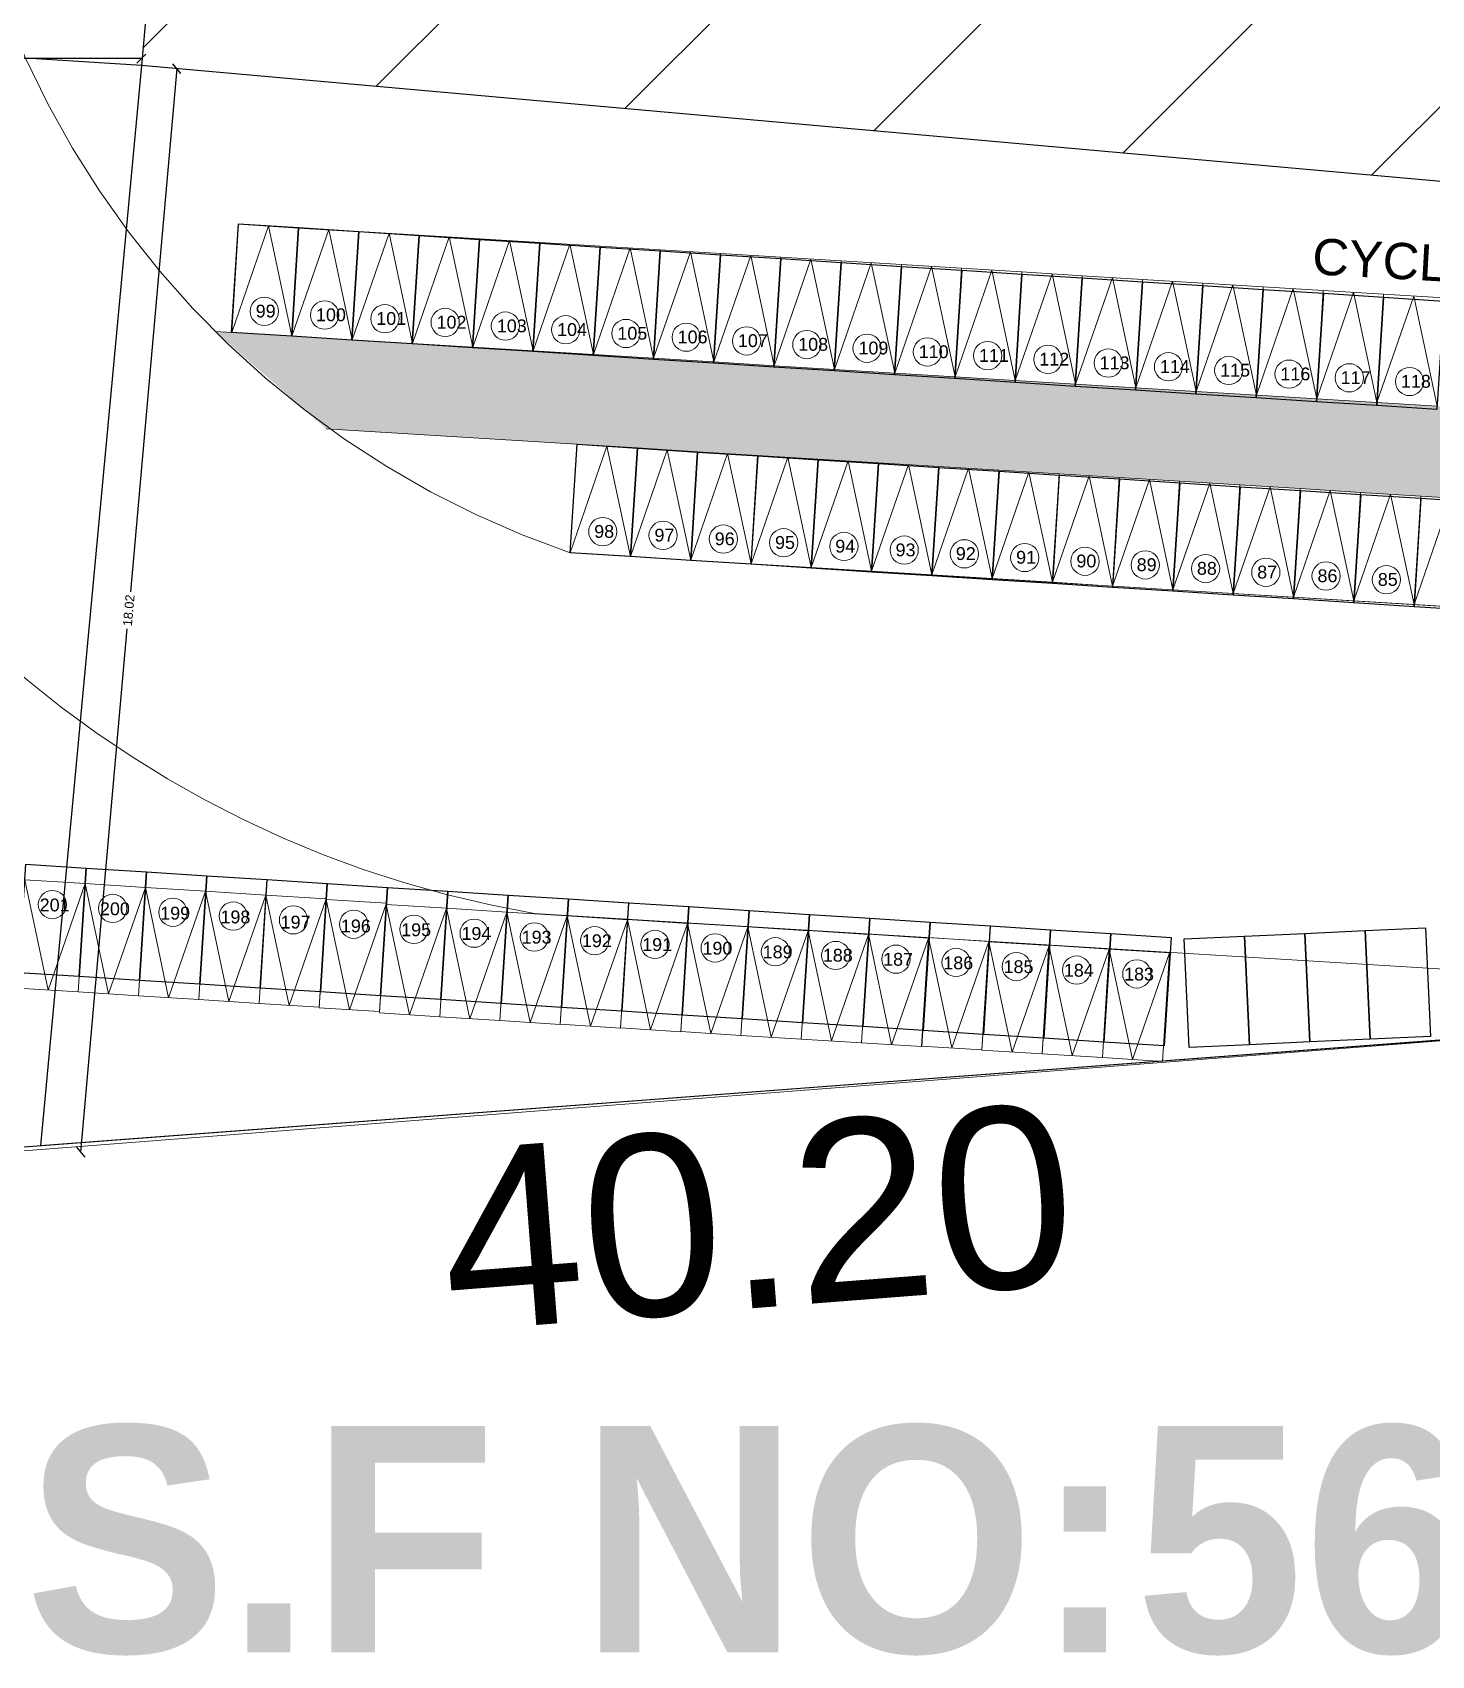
# Model space of a CAD drawing. Header units: metres. Extents: x -1560405 to -1559609, y 42907 to 43310.
# Drawn here: x -1560356.91 to -1560333.74, y 43022.5 to 43049.38 of the extents above; entities that cross this region are included whole.
import ezdxf

# ---------------------------------------------------------------- set-up
doc = ezdxf.new("R2010")
doc.units = ezdxf.units.M
doc.header["$LTSCALE"] = 750
doc.header["$MEASUREMENT"] = 0
doc.header["$PDMODE"] = 35
doc.header["$PDSIZE"] = 50
doc.linetypes.add('ACAD_ISO03W100', pattern=[30, 12, -18])
doc.linetypes.add('HIDDEN', pattern=[0.375, 0.25, -0.125])
doc.layers.get('0').update_dxf_attribs({"lineweight": 5})
doc.layers.get('Defpoints').update_dxf_attribs({"lineweight": 0})
for name, color, linetype, lineweight in [('AS_AT_SITE', 7, 'Continuous', 5), ('BLK_1_LVL_0_BLDG_FOOT_PRINT', 1, 'Continuous', 5), ('FMB_OR_PLR', 7, 'Continuous', 5), ('SUPER_IMPOSED', 7, 'Continuous', 5)]:
    doc.layers.add(name, color=color, linetype=linetype, lineweight=lineweight)
for name, color, linetype in [('BLK_1_LVL_0_REAR_SETBACK', 11, 'Continuous'), ('BLK_1_LVL_0_SIDE_SETBACK1', 171, 'Continuous'), ('PLOT_BOUNDARY', 70, 'Continuous')]:
    doc.layers.add(name, color=color, linetype=linetype)
doc.layers.add('CYCLE_PARKING', color=2, linetype='Continuous', plot=False)
doc.styles.add('ROMANTICITALIC', font='romab___.ttf')
doc.styles.get("Standard").update_dxf_attribs({"font": 'arial.ttf'})
doc.dimstyles.new('Civil mt size large', dxfattribs={"dimtxt": 0.3, "dimasz": 0.15, "dimexe": 0, "dimexo": 0, "dimgap": 0.0625, "dimtad": 0, "dimzin": 0, "dimdsep": 46, "dimtxsty": 'Standard', "dimblk": 'OBLIQUE', "dimcen": 0, "dimse1": 1, "dimse2": 1, "dimclrd": 253, "dimclrt": 7, "dimadec": 0, "dimazin": 3, "dimtfac": 1, "dimtofl": 0, "dimtmove": 1, "dimatfit": 3, "dimfxl": 0, "dimfrac": 2, "dimtolj": 1, "dimtzin": 0, "dimarcsym": 0})
doc.dimstyles.new('DISCOVER SITE OUTRT', dxfattribs={"dimtxt": 3, "dimasz": 0.15, "dimexe": 0, "dimexo": 0, "dimgap": 0.1, "dimtad": 0, "dimzin": 0, "dimdsep": 46, "dimtxsty": 'Standard', "dimblk": 'ARCHTICK', "dimcen": 0, "dimse1": 1, "dimse2": 1, "dimsd1": 1, "dimsd2": 1, "dimclrd": 253, "dimclrt": 7, "dimadec": 0, "dimazin": 3, "dimtfac": 1, "dimtofl": 0, "dimtmove": 1, "dimatfit": 3, "dimfxl": 0, "dimfrac": 2, "dimtolj": 1, "dimtzin": 0, "dimarcsym": 0})

# ---------------------------------------------------------------- blocks, each defined once
blk = doc.blocks.new('*D622')
at = {"layer": 'Defpoints', "color": 0, "ltscale": 20}
for p in [(-1560325.022, 43033.346), (-1560365.101, 43030.237), (-1560364.942, 43028.187)]:
    blk.add_point(p, dxfattribs=at)
at = {"color": 7, "ltscale": 20, "insert": (-1560344.902, 43029.741), "char_height": 3, "attachment_point": 5, "rotation": 4.4344}
blk.add_mtext('\\A1;40.20', dxfattribs=at)
blk = doc.blocks.new('_ArchTick')
at = {"color": 0, "linetype": 'ByBlock', "const_width": 0.15}
blk.add_lwpolyline([(-0.5, -0.5), (0.5, 0.5)], dxfattribs=at)
blk = doc.blocks.new('*D623')
at = {"layer": 'Defpoints', "color": 0, "ltscale": 20}
for p in [(-1560347.493, 43228.858), (-1560367.273, 43030.43), (-1560365.101, 43030.237)]:
    blk.add_point(p, dxfattribs=at)
at = {"color": 7, "ltscale": 20, "insert": (-1560358.469, 43129.74), "char_height": 3, "attachment_point": 5, "rotation": 84.9339}
blk.add_mtext('\\A1;199.40', dxfattribs=at)
blk = doc.blocks.new('_Oblique')
at = {"color": 0, "linetype": 'ByBlock', "lineweight": -2}
blk.add_line((-0.5, -0.5), (0.5, 0.5), dxfattribs=at)
blk = doc.blocks.new('*D637')
at = {"color": 253, "lineweight": -2}
for p, q in [((-1560363.421, 43048.951), (-1560359.518, 43048.951)), ((-1560355.103, 43048.951), (-1560359.005, 43048.951))]:
    blk.add_line(p, q, dxfattribs=at)
at = {"layer": 'Defpoints', "color": 0}
for p in [(-1560363.421, 43049.197), (-1560363.421, 43048.951), (-1560355.103, 43048.838, 0)]:
    blk.add_point(p, dxfattribs=at)
at = {"color": 253, "lineweight": -2, "xscale": 0.15, "yscale": 0.15, "zscale": 0.15, "rotation": 180}
blk.add_blockref('_Oblique', (-1560363.421, 43048.951), dxfattribs=at)
at = {"color": 253, "lineweight": -2, "xscale": 0.15, "yscale": 0.15, "zscale": 0.15}
blk.add_blockref('_Oblique', (-1560355.103, 43048.951), dxfattribs=at)
at = {"color": 7, "insert": (-1560359.262, 43048.951), "char_height": 0.3, "attachment_point": 5}
blk.add_mtext('\\A1;{\\H0.5x;8.32}', dxfattribs=at)
blk = doc.blocks.new('*D638')
at = {"color": 253, "lineweight": -2}
for p, q in [((-1560354.517, 43048.786), (-1560355.285, 43040.118)), ((-1560356.108, 43030.837), (-1560355.339, 43039.505))]:
    blk.add_line(p, q, dxfattribs=at)
at = {"layer": 'Defpoints', "color": 0}
for p in [(-1560355.103, 43048.838, 0), (-1560356.694, 43030.889, 0), (-1560356.108, 43030.837)]:
    blk.add_point(p, dxfattribs=at)
at = {"color": 253, "lineweight": -2, "xscale": 0.15, "yscale": 0.15, "zscale": 0.15}
for p, rotation in [((-1560354.517, 43048.786), 84.93544468006134), ((-1560356.108, 43030.837), 264.9354446800613)]:
    blk.add_blockref('_Oblique', p, dxfattribs=dict(at, rotation=rotation))
at = {"color": 7, "insert": (-1560355.312, 43039.812), "char_height": 0.3, "attachment_point": 5, "rotation": 84.9354}
blk.add_mtext('\\A1;{\\H0.5x;18.02}', dxfattribs=at)
blk = doc.blocks.new('*D646')
at = {"layer": 'Defpoints', "color": 0, "ltscale": 20}
for p in [(-1560354.818, 43052.033), (-1560355.103, 43048.838, 0), (-1560246.146, 43039.111, 0)]:
    blk.add_point(p, dxfattribs=at)
at = {"color": 7, "ltscale": 20, "insert": (-1560300.339, 43047.17), "char_height": 3, "attachment_point": 5, "rotation": 354.8986}
blk.add_mtext('\\A1;109.39', dxfattribs=at)
blk = doc.blocks.new('*D647')
at = {"layer": 'Defpoints', "color": 0, "ltscale": 20}
for p in [(-1560341.683, 43199.165, 0), (-1560339.261, 43198.948), (-1560355.103, 43048.838, 0)]:
    blk.add_point(p, dxfattribs=at)
at = {"color": 7, "ltscale": 20, "insert": (-1560345.971, 43123.785), "char_height": 3, "attachment_point": 5, "rotation": 84.8986}
blk.add_mtext('\\A1;150.92', dxfattribs=at)

msp = doc.modelspace()

# ---------------------------------------------------------------- hatches: boundary and pattern name
at = {"ltscale": 0.25}
h = msp.add_hatch(dxfattribs=at)
h.set_pattern_fill('ANSI31', color=0)
h.set_pattern_definition([(45, (-1563432.0248, 43748.3745), (-2.245064, 2.245064), [])])
h.paths.add_polyline_path([(-1560237.07296, 43140.74868), (-1560346.57966, 43144.31577), (-1560351.57208, 43088.39163), (-1560242.00078, 43085.54823)])
h.paths.add_polyline_path([(-1560232.7264, 43189.43795), (-1560341.68322, 43199.16467), (-1560346.57966, 43144.31577), (-1560237.07296, 43140.74868)])
h.paths.add_polyline_path([(-1560242.00078, 43085.54823), (-1560351.57208, 43088.39163), (-1560355.10313, 43048.83757), (-1560246.14631, 43039.11084)])
h.paths.add_polyline_path([(-1560239.07718, 43108.11883), (-1560238.00907, 43120.08352), (-1560244.2299, 43120.63886), (-1560245.298, 43108.67417)], flags=25)
h.paths.add_polyline_path([(-1560343.41959, 43117.43362), (-1560342.35148, 43129.39831), (-1560348.57231, 43129.95366), (-1560349.64042, 43117.98896)], flags=24)
h.paths.add_polyline_path([(-1560319.84767, 43107.93716), (-1560283.14881, 43106.13183), (-1560282.76123, 43114.01062), (-1560319.46008, 43115.81594)], flags=24)
h.paths.add_polyline_path([(-1560313.81316, 43123.30902), (-1560282.62913, 43121.77499), (-1560282.29061, 43128.65646), (-1560313.47464, 43130.1905)], flags=24)
h.paths.add_polyline_path([(-1560315.66893, 43116.05061), (-1560286.0673, 43114.59442), (-1560285.72878, 43121.47589), (-1560315.33041, 43122.93208)], flags=24)
h.paths.add_polyline_path([(-1560293.79379, 43189.23675), (-1560281.82909, 43188.16864), (-1560281.27375, 43194.38947), (-1560293.23845, 43195.45757)], flags=24)
h.paths.add_polyline_path([(-1560313.23162, 43162.44994), (-1560277.6348, 43160.69883), (-1560277.24722, 43168.57761), (-1560312.84404, 43170.32873)], flags=24)
h.paths.add_polyline_path([(-1560306.70402, 43044.619), (-1560294.73932, 43043.5509), (-1560294.18398, 43049.77172), (-1560306.14868, 43050.83983)], flags=24)
h.paths.add_polyline_path([(-1560324.78315, 43066.20517), (-1560289.49716, 43064.46935), (-1560289.10958, 43072.34813), (-1560324.39557, 43074.08395)], flags=24)
h = msp.add_hatch(color=33)
h.dxf.hatch_style = 1
h.paths.add_polyline_path([(-1560301.20679, 43041.20252), (-1560303.70211, 43041.35555), (-1560332.64772, 43043.13071), (-1560353.88306, 43044.43302), (-1560352.0413, 43042.81725), (-1560351.97374, 43042.81311), (-1560311.96079, 43040.35921), (-1560312.07097, 43038.56259), (-1560310.57378, 43038.47077), (-1560310.4636, 43040.2674), (-1560266.73323, 43037.58552), (-1560266.64141, 43039.08271)])

# ---------------------------------------------------------------- linework, layer by layer
at = {"color": 0, "ltscale": 20}
for p, q in [((-1560353.10928, 43044.38556), (-1560353.88306, 43044.43302)), ((-1560347.89328, 43042.56286), (-1560352.0413, 43042.81725)), ((-1560347.73263, 43040.74963), (-1560323.45399, 43039.26068)), ((-1560348.59897, 43034.79148), (-1560324.32032, 43033.30254))]:
    msp.add_line(p, q, dxfattribs=at)
at = {"color": 3, "ltscale": 0.2}
msp.add_lwpolyline([(-1560365.10132, 43030.23736), (-1560325.02166, 43033.34555), (-1560230.79868, 43027.5671), (-1560190.7146, 43221.26301), (-1560268.48759, 43223.31276), (-1560347.4932, 43228.85839), (-1560365.10132, 43030.23736)], dxfattribs=at)
at = {"color": 0, "ltscale": 0.25}
for points in [[(-1560352.61022, 43044.35496), (-1560352.50004, 43046.15158), (-1560353.49816, 43046.21279), (-1560353.60834, 43044.41617)], [(-1560351.61209, 43044.29374), (-1560351.50191, 43046.09037), (-1560352.50004, 43046.15158), (-1560352.61022, 43044.35496)], [(-1560350.61397, 43044.23253), (-1560350.50379, 43046.02916), (-1560351.50191, 43046.09037), (-1560351.61209, 43044.29374)], [(-1560349.61584, 43044.17132), (-1560349.50566, 43045.96794), (-1560350.50379, 43046.02916), (-1560350.61397, 43044.23253)], [(-1560348.61772, 43044.11011), (-1560348.50754, 43045.90673), (-1560349.50566, 43045.96794), (-1560349.61584, 43044.17132)], [(-1560347.61959, 43044.04889), (-1560347.50941, 43045.84552), (-1560348.50754, 43045.90673), (-1560348.61772, 43044.11011)], [(-1560346.62147, 43043.98768), (-1560346.51129, 43045.78431), (-1560347.50941, 43045.84552), (-1560347.61959, 43044.04889)], [(-1560345.62335, 43043.92647), (-1560345.51316, 43045.72309), (-1560346.51129, 43045.78431), (-1560346.62147, 43043.98768)], [(-1560344.62522, 43043.86526), (-1560344.51504, 43045.66188), (-1560345.51316, 43045.72309), (-1560345.62335, 43043.92647)], [(-1560343.6271, 43043.80405), (-1560343.51691, 43045.60067), (-1560344.51504, 43045.66188), (-1560344.62522, 43043.86526)], [(-1560342.62897, 43043.74283), (-1560342.51879, 43045.53946), (-1560343.51691, 43045.60067), (-1560343.6271, 43043.80405)], [(-1560341.63085, 43043.68162), (-1560341.52066, 43045.47824), (-1560342.51879, 43045.53946), (-1560342.62897, 43043.74283)], [(-1560340.63272, 43043.62041), (-1560340.52254, 43045.41703), (-1560341.52066, 43045.47824), (-1560341.63085, 43043.68162)], [(-1560339.6346, 43043.5592), (-1560339.52441, 43045.35582), (-1560340.52254, 43045.41703), (-1560340.63272, 43043.62041)], [(-1560338.63647, 43043.49798), (-1560338.52629, 43045.29461), (-1560339.52441, 43045.35582), (-1560339.6346, 43043.5592)], [(-1560337.63835, 43043.43677), (-1560337.52816, 43045.2334), (-1560338.52629, 43045.29461), (-1560338.63647, 43043.49798)], [(-1560336.64022, 43043.37556), (-1560336.53004, 43045.17218), (-1560337.52816, 43045.2334), (-1560337.63835, 43043.43677)], [(-1560335.6421, 43043.31435), (-1560335.53192, 43045.11097), (-1560336.53004, 43045.17218), (-1560336.64022, 43043.37556)], [(-1560334.64397, 43043.25313), (-1560334.53379, 43045.04976), (-1560335.53192, 43045.11097), (-1560335.6421, 43043.31435)], [(-1560333.64585, 43043.19192), (-1560333.53567, 43044.98855), (-1560334.53379, 43045.04976), (-1560334.64397, 43043.25313)], [(-1560347.00534, 43040.70502), (-1560346.89515, 43042.50165), (-1560347.89328, 43042.56286), (-1560348.00346, 43040.76624)], [(-1560346.00721, 43040.64381), (-1560345.89703, 43042.44044), (-1560346.89515, 43042.50165), (-1560347.00534, 43040.70502)], [(-1560345.00909, 43040.5826), (-1560344.89891, 43042.37922), (-1560345.89703, 43042.44044), (-1560346.00721, 43040.64381)], [(-1560344.01096, 43040.52139), (-1560343.90078, 43042.31801), (-1560344.89891, 43042.37922), (-1560345.00909, 43040.5826)], [(-1560343.01284, 43040.46017), (-1560342.90266, 43042.2568), (-1560343.90078, 43042.31801), (-1560344.01096, 43040.52139)], [(-1560342.01471, 43040.39896), (-1560341.90453, 43042.19559), (-1560342.90266, 43042.2568), (-1560343.01284, 43040.46017)], [(-1560341.01659, 43040.33775), (-1560340.90641, 43042.13437), (-1560341.90453, 43042.19559), (-1560342.01471, 43040.39896)], [(-1560340.01846, 43040.27654), (-1560339.90828, 43042.07316), (-1560340.90641, 43042.13437), (-1560341.01659, 43040.33775)], [(-1560339.02034, 43040.21532), (-1560338.91016, 43042.01195), (-1560339.90828, 43042.07316), (-1560340.01846, 43040.27654)], [(-1560338.02221, 43040.15411), (-1560337.91203, 43041.95074), (-1560338.91016, 43042.01195), (-1560339.02034, 43040.21532)], [(-1560337.02409, 43040.0929), (-1560336.91391, 43041.88952), (-1560337.91203, 43041.95074), (-1560338.02221, 43040.15411)], [(-1560336.02596, 43040.03169), (-1560335.91578, 43041.82831), (-1560336.91391, 43041.88952), (-1560337.02409, 43040.0929)], [(-1560335.02784, 43039.97047), (-1560334.91766, 43041.7671), (-1560335.91578, 43041.82831), (-1560336.02596, 43040.03169)], [(-1560334.02972, 43039.90926), (-1560333.91953, 43041.70589), (-1560334.91766, 43041.7671), (-1560335.02784, 43039.97047)], [(-1560333.03159, 43039.84805), (-1560332.92141, 43041.64467), (-1560333.91953, 43041.70589), (-1560334.02972, 43039.90926)], [(-1560357.03403, 43035.35031), (-1560357.14813, 43033.55393), (-1560356.15014, 43033.49054), (-1560356.03604, 43035.28692)], [(-1560356.03604, 43035.28692), (-1560356.15014, 43033.49054), (-1560355.15215, 43033.42715), (-1560355.03805, 43035.22353)], [(-1560355.03805, 43035.22353), (-1560355.15215, 43033.42715), (-1560354.15416, 43033.36376), (-1560354.04006, 43035.16014)], [(-1560354.04006, 43035.16014), (-1560354.15416, 43033.36376), (-1560353.15617, 43033.30037), (-1560353.04207, 43035.09675)], [(-1560353.04207, 43035.09675), (-1560353.15617, 43033.30037), (-1560352.15818, 43033.23698), (-1560352.04408, 43035.03336)], [(-1560352.04463, 43035.02469), (-1560352.15873, 43033.22831), (-1560351.16075, 43033.16492), (-1560351.04664, 43034.9613)], [(-1560351.04803, 43034.93954), (-1560351.16213, 43033.14316), (-1560350.16414, 43033.07977), (-1560350.05004, 43034.87615)], [(-1560350.05004, 43034.87615), (-1560350.16414, 43033.07977), (-1560349.16615, 43033.01638), (-1560349.05205, 43034.81276)], [(-1560349.05205, 43034.81276), (-1560349.16615, 43033.01638), (-1560348.16816, 43032.95299), (-1560348.05406, 43034.74937)], [(-1560348.05392, 43034.75154), (-1560348.16802, 43032.95516), (-1560347.17003, 43032.89177), (-1560347.05593, 43034.68815)], [(-1560347.0564, 43034.69037), (-1560347.1705, 43032.89399), (-1560346.17251, 43032.8306), (-1560346.05841, 43034.62698)], [(-1560346.05934, 43034.63141), (-1560346.17344, 43032.83503), (-1560345.17546, 43032.77164), (-1560345.06135, 43034.56802)], [(-1560345.06135, 43034.56802), (-1560345.17546, 43032.77164), (-1560344.17747, 43032.70825), (-1560344.06336, 43034.50463)], [(-1560344.06323, 43034.5068), (-1560344.17733, 43032.71043), (-1560343.17934, 43032.64703), (-1560343.06524, 43034.44341)], [(-1560343.0657, 43034.44563), (-1560343.17981, 43032.64925), (-1560342.18182, 43032.58586), (-1560342.06771, 43034.38224)], [(-1560342.06958, 43034.3911), (-1560342.18368, 43032.59472), (-1560341.18569, 43032.53133), (-1560341.07159, 43034.32771)], [(-1560341.07187, 43034.32335), (-1560341.18597, 43032.52697), (-1560340.18798, 43032.46358), (-1560340.07388, 43034.25996)], [(-1560340.07481, 43034.26439), (-1560340.18891, 43032.46801), (-1560339.19092, 43032.40462), (-1560339.07682, 43034.201)], [(-1560339.07682, 43034.201), (-1560339.19092, 43032.40462), (-1560338.19294, 43032.34123), (-1560338.07883, 43034.13761)]]:
    msp.add_lwpolyline(points, close=True, dxfattribs=at)
at = {"color": 0, "linetype": 'ACAD_ISO03W100', "ltscale": 0.1}
for points in [[(-1560353.60834, 43044.41617), (-1560352.9991, 43046.18219), (-1560352.61022, 43044.35496)], [(-1560352.61022, 43044.35496), (-1560352.00097, 43046.12098), (-1560351.61209, 43044.29374)], [(-1560351.61209, 43044.29374), (-1560351.00285, 43046.05976), (-1560350.61397, 43044.23253)], [(-1560350.61397, 43044.23253), (-1560350.00472, 43045.99855), (-1560349.61584, 43044.17132)], [(-1560349.61584, 43044.17132), (-1560349.0066, 43045.93734), (-1560348.61772, 43044.11011)], [(-1560348.61772, 43044.11011), (-1560348.00847, 43045.87613), (-1560347.61959, 43044.04889)], [(-1560347.61959, 43044.04889), (-1560347.01035, 43045.81491), (-1560346.62147, 43043.98768)], [(-1560346.62147, 43043.98768), (-1560346.01223, 43045.7537), (-1560345.62335, 43043.92647)], [(-1560345.62335, 43043.92647), (-1560345.0141, 43045.69249), (-1560344.62522, 43043.86526)], [(-1560344.62522, 43043.86526), (-1560344.01598, 43045.63128), (-1560343.6271, 43043.80405)], [(-1560343.6271, 43043.80405), (-1560343.01785, 43045.57006), (-1560342.62897, 43043.74283)], [(-1560342.62897, 43043.74283), (-1560342.01973, 43045.50885), (-1560341.63085, 43043.68162)], [(-1560341.63085, 43043.68162), (-1560341.0216, 43045.44764), (-1560340.63272, 43043.62041)], [(-1560340.63272, 43043.62041), (-1560340.02348, 43045.38643), (-1560339.6346, 43043.5592)], [(-1560339.6346, 43043.5592), (-1560339.02535, 43045.32521), (-1560338.63647, 43043.49798)], [(-1560338.63647, 43043.49798), (-1560338.02723, 43045.264), (-1560337.63835, 43043.43677)], [(-1560337.63835, 43043.43677), (-1560337.0291, 43045.20279), (-1560336.64022, 43043.37556)], [(-1560336.64022, 43043.37556), (-1560336.03098, 43045.14158), (-1560335.6421, 43043.31435)], [(-1560335.6421, 43043.31435), (-1560335.03285, 43045.08036), (-1560334.64397, 43043.25313)], [(-1560334.64397, 43043.25313), (-1560334.03473, 43045.01915), (-1560333.64585, 43043.19192)], [(-1560348.00346, 43040.76624), (-1560347.39422, 43042.53225), (-1560347.00534, 43040.70502)], [(-1560347.00534, 43040.70502), (-1560346.39609, 43042.47104), (-1560346.00721, 43040.64381)], [(-1560346.00721, 43040.64381), (-1560345.39797, 43042.40983), (-1560345.00909, 43040.5826)], [(-1560345.00909, 43040.5826), (-1560344.39984, 43042.34862), (-1560344.01096, 43040.52139)], [(-1560344.01096, 43040.52139), (-1560343.40172, 43042.28741), (-1560343.01284, 43040.46017)], [(-1560343.01284, 43040.46017), (-1560342.40359, 43042.22619), (-1560342.01471, 43040.39896)], [(-1560342.01471, 43040.39896), (-1560341.40547, 43042.16498), (-1560341.01659, 43040.33775)], [(-1560341.01659, 43040.33775), (-1560340.40734, 43042.10377), (-1560340.01846, 43040.27654)], [(-1560340.01846, 43040.27654), (-1560339.40922, 43042.04256), (-1560339.02034, 43040.21532)], [(-1560339.02034, 43040.21532), (-1560338.41109, 43041.98134), (-1560338.02221, 43040.15411)], [(-1560338.02221, 43040.15411), (-1560337.41297, 43041.92013), (-1560337.02409, 43040.0929)], [(-1560337.02409, 43040.0929), (-1560336.41484, 43041.85892), (-1560336.02596, 43040.03169)], [(-1560336.02596, 43040.03169), (-1560335.41672, 43041.79771), (-1560335.02784, 43039.97047)], [(-1560335.02784, 43039.97047), (-1560334.4186, 43041.73649), (-1560334.02972, 43039.90926)], [(-1560334.02972, 43039.90926), (-1560333.42047, 43041.67528), (-1560333.03159, 43039.84805)], [(-1560356.03604, 43035.28692), (-1560356.64913, 43033.52223), (-1560357.03403, 43035.35031)], [(-1560355.03805, 43035.22353), (-1560355.65114, 43033.45884), (-1560356.03604, 43035.28692)], [(-1560354.04006, 43035.16014), (-1560354.65316, 43033.39545), (-1560355.03805, 43035.22353)], [(-1560353.04207, 43035.09675), (-1560353.65517, 43033.33206), (-1560354.04006, 43035.16014)], [(-1560352.04408, 43035.03336), (-1560352.65718, 43033.26867), (-1560353.04207, 43035.09675)], [(-1560351.04664, 43034.9613), (-1560351.65974, 43033.19662), (-1560352.04463, 43035.02469)], [(-1560350.05004, 43034.87615), (-1560350.66313, 43033.11146), (-1560351.04803, 43034.93954)], [(-1560349.05205, 43034.81276), (-1560349.66514, 43033.04807), (-1560350.05004, 43034.87615)], [(-1560348.05406, 43034.74937), (-1560348.66716, 43032.98468), (-1560349.05205, 43034.81276)], [(-1560347.05593, 43034.68815), (-1560347.66903, 43032.92347), (-1560348.05392, 43034.75154)], [(-1560346.05841, 43034.62698), (-1560346.67151, 43032.86229), (-1560347.0564, 43034.69037)], [(-1560345.06135, 43034.56802), (-1560345.67445, 43032.80333), (-1560346.05934, 43034.63141)], [(-1560344.06336, 43034.50463), (-1560344.67646, 43032.73994), (-1560345.06135, 43034.56802)], [(-1560343.06524, 43034.44341), (-1560343.67833, 43032.67873), (-1560344.06323, 43034.5068)], [(-1560342.06771, 43034.38224), (-1560342.68081, 43032.61755), (-1560343.0657, 43034.44563)], [(-1560341.07159, 43034.32771), (-1560341.68469, 43032.56302), (-1560342.06958, 43034.3911)], [(-1560340.07388, 43034.25996), (-1560340.68697, 43032.49528), (-1560341.07187, 43034.32335)], [(-1560339.07682, 43034.201), (-1560339.68992, 43032.43632), (-1560340.07481, 43034.26439)], [(-1560338.07883, 43034.13761), (-1560338.69193, 43032.37293), (-1560339.07682, 43034.201)]]:
    msp.add_lwpolyline(points, dxfattribs=at)
at = {"color": 0, "ltscale": 0.25}
for centre in [(-1560353.06785, 43044.76566), (-1560352.06973, 43044.70445), (-1560351.0716, 43044.64323), (-1560350.07348, 43044.58202), (-1560349.07535, 43044.52081), (-1560348.07723, 43044.4596), (-1560347.0791, 43044.39838), (-1560346.08098, 43044.33717), (-1560345.08285, 43044.27596), (-1560344.08473, 43044.21475), (-1560343.0866, 43044.15353), (-1560342.08848, 43044.09232), (-1560341.09036, 43044.03111), (-1560340.09223, 43043.9699), (-1560339.09411, 43043.90869), (-1560338.09598, 43043.84747), (-1560337.09786, 43043.78626), (-1560336.09973, 43043.72505), (-1560335.10161, 43043.66384), (-1560334.10348, 43043.60262), (-1560347.46297, 43041.11573), (-1560346.46485, 43041.05451), (-1560345.46672, 43040.9933), (-1560344.4686, 43040.93209), (-1560343.47047, 43040.87088), (-1560342.47235, 43040.80966), (-1560341.47422, 43040.74845), (-1560340.4761, 43040.68724), (-1560339.47797, 43040.62603), (-1560338.47985, 43040.56481), (-1560337.48172, 43040.5036), (-1560336.4836, 43040.44239), (-1560335.48547, 43040.38118), (-1560334.48735, 43040.31996), (-1560356.57729, 43034.93861), (-1560355.5793, 43034.87522), (-1560354.58131, 43034.81183), (-1560353.58332, 43034.74844), (-1560352.58533, 43034.68505), (-1560351.5879, 43034.61299), (-1560350.59129, 43034.52784), (-1560349.5933, 43034.46445), (-1560348.59531, 43034.40106), (-1560347.59718, 43034.33984), (-1560346.59966, 43034.27867), (-1560345.60261, 43034.21971), (-1560344.60462, 43034.15632), (-1560343.60649, 43034.09511), (-1560342.60897, 43034.03393), (-1560341.61284, 43033.9794), (-1560340.61513, 43033.91165), (-1560339.61807, 43033.85269), (-1560338.62009, 43033.7893)]:
    msp.add_circle(centre, 0.23412, dxfattribs=at)
at = {"color": 0, "linetype": 'HIDDEN', "ltscale": 15}
msp.add_arc((-1560345.56459, 43052.42364), 17.89135, 186.92065, 260.235399, dxfattribs=at)
at = {"color": 0, "linetype": 'HIDDEN', "ltscale": 15, "extrusion": (-3.0406e-09, -3.91231e-08, 1)}
msp.add_arc((-1560343.01544, 43055.31543, 0.00306), 15.38049, 201.261818, 251.076298, dxfattribs=at)
at = {"layer": 'AS_AT_SITE', "color": 6, "ltscale": 0.2}
msp.add_lwpolyline([(-1560365.09836, 43030.31688), (-1560325.02166, 43033.34555), (-1560230.79868, 43027.5671), (-1560190.7146, 43221.26301), (-1560268.48759, 43223.31276), (-1560347.4932, 43228.85839), (-1560365.09836, 43030.31688)], close=True, dxfattribs=at)
at = {"layer": 'BLK_1_LVL_0_BLDG_FOOT_PRINT', "color": 1, "elevation": 0}
msp.add_lwpolyline([(-1560355.10313, 43048.83757), (-1560246.14631, 43039.11084), (-1560232.7264, 43189.43795), (-1560341.68322, 43199.16467)], close=True, dxfattribs=at)
at = {"layer": 'BLK_1_LVL_0_REAR_SETBACK', "color": 11, "elevation": 0}
msp.add_lwpolyline([(-1560355.10313, 43048.83757), (-1560363.40573, 43049.36378), (-1560350.08775, 43199.59158), (-1560341.68322, 43199.16467), (-1560355.10313, 43048.83757)], close=True, dxfattribs=at)
at = {"layer": 'BLK_1_LVL_0_SIDE_SETBACK1', "color": 171, "elevation": 0}
msp.add_lwpolyline([(-1560355.10313, 43048.83757), (-1560356.77188, 43030.94612), (-1560325.02166, 43033.34555), (-1560246.91675, 43028.55558), (-1560246.14631, 43039.11084), (-1560355.10313, 43048.83757)], close=True, dxfattribs=at)
at = {"layer": 'CYCLE_PARKING', "color": 250, "linetype": 'Continuous'}
for points in [[(-1560352.5002, 43046.14897), (-1560352.61508, 43044.35264), (-1560353.61304, 43044.41646), (-1560353.49816, 43046.21279)], [(-1560351.50206, 43046.08513), (-1560351.61694, 43044.2888), (-1560352.6149, 43044.35263), (-1560352.50002, 43046.14896)], [(-1560350.50391, 43046.0213), (-1560350.6188, 43044.22497), (-1560351.61676, 43044.28879), (-1560351.50188, 43046.08512)], [(-1560349.50577, 43045.95746), (-1560349.62065, 43044.16113), (-1560350.61862, 43044.22496), (-1560350.50373, 43046.02129)], [(-1560348.50763, 43045.89363), (-1560348.62251, 43044.0973), (-1560349.62047, 43044.16112), (-1560349.50559, 43045.95745)], [(-1560347.50941, 43045.82979), (-1560347.62429, 43044.03346), (-1560348.62225, 43044.09728), (-1560348.50737, 43045.89361)], [(-1560346.51127, 43045.76595), (-1560346.62615, 43043.96962), (-1560347.62411, 43044.03345), (-1560347.50923, 43045.82978)], [(-1560345.51312, 43045.70212), (-1560345.62801, 43043.90579), (-1560346.62597, 43043.96961), (-1560346.51108, 43045.76594)], [(-1560344.51498, 43045.63828), (-1560344.62986, 43043.84195), (-1560345.62782, 43043.90578), (-1560345.51294, 43045.70211)], [(-1560343.51684, 43045.57445), (-1560343.63172, 43043.77812), (-1560344.62968, 43043.84194), (-1560344.5148, 43045.63827)], [(-1560342.5187, 43045.51061), (-1560342.63358, 43043.71428), (-1560343.63154, 43043.77811), (-1560343.51666, 43045.57444)], [(-1560341.52047, 43045.44677), (-1560341.63536, 43043.65044), (-1560342.63332, 43043.71427), (-1560342.51844, 43045.5106)], [(-1560340.52233, 43045.38294), (-1560340.63721, 43043.58661), (-1560341.63518, 43043.65043), (-1560341.52029, 43045.44676)], [(-1560339.52419, 43045.3191), (-1560339.63907, 43043.52277), (-1560340.63703, 43043.5866), (-1560340.52215, 43045.38293)], [(-1560338.52605, 43045.25527), (-1560338.64093, 43043.45894), (-1560339.63889, 43043.52276), (-1560339.52401, 43045.31909)], [(-1560337.5279, 43045.19143), (-1560337.64279, 43043.3951), (-1560338.64075, 43043.45892), (-1560338.52587, 43045.25526)], [(-1560336.52976, 43045.1276), (-1560336.64464, 43043.33127), (-1560337.64261, 43043.39509), (-1560337.52772, 43045.19142)], [(-1560335.53154, 43045.06376), (-1560335.64642, 43043.26743), (-1560336.64438, 43043.33125), (-1560336.5295, 43045.12758)], [(-1560334.5334, 43044.99992), (-1560334.64828, 43043.20359), (-1560335.64624, 43043.26741), (-1560335.53136, 43045.06374)], [(-1560333.53526, 43044.93609), (-1560333.65014, 43043.13976), (-1560334.6481, 43043.20358), (-1560334.53322, 43044.99991)], [(-1560346.89062, 43042.49874), (-1560347.0055, 43040.70241), (-1560348.00346, 43040.76624), (-1560347.88858, 43042.56257)], [(-1560345.89248, 43042.43491), (-1560346.00736, 43040.63858), (-1560347.00532, 43040.7024), (-1560346.89044, 43042.49873)], [(-1560344.89433, 43042.37107), (-1560345.00922, 43040.57474), (-1560346.00718, 43040.63857), (-1560345.89229, 43042.4349)], [(-1560343.89619, 43042.30724), (-1560344.01107, 43040.51091), (-1560345.00903, 43040.57473), (-1560344.89415, 43042.37106)], [(-1560342.89805, 43042.2434), (-1560343.01293, 43040.44707), (-1560344.01089, 43040.5109), (-1560343.89601, 43042.30723)], [(-1560341.89983, 43042.17956), (-1560342.01471, 43040.38323), (-1560343.01267, 43040.44706), (-1560342.89779, 43042.24339)], [(-1560340.90168, 43042.11573), (-1560341.01657, 43040.3194), (-1560342.01453, 43040.38322), (-1560341.89965, 43042.17955)], [(-1560339.90354, 43042.05189), (-1560340.01842, 43040.25556), (-1560341.01639, 43040.31938), (-1560340.9015, 43042.11571)], [(-1560338.9054, 43041.98806), (-1560339.02028, 43040.19173), (-1560340.01824, 43040.25555), (-1560339.90336, 43042.05188)], [(-1560337.90726, 43041.92422), (-1560338.02214, 43040.12789), (-1560339.0201, 43040.19171), (-1560338.90522, 43041.98804)], [(-1560336.90911, 43041.86039), (-1560337.024, 43040.06406), (-1560338.02196, 43040.12788), (-1560337.90708, 43041.92421)], [(-1560335.91089, 43041.79655), (-1560336.02578, 43040.00022), (-1560337.02374, 43040.06404), (-1560336.90885, 43041.86037)], [(-1560334.91275, 43041.73271), (-1560335.02763, 43039.93638), (-1560336.02559, 43040.0002), (-1560335.91071, 43041.79653)], [(-1560333.91461, 43041.66887), (-1560334.02949, 43039.87254), (-1560335.02745, 43039.93637), (-1560334.91257, 43041.7327)], [(-1560332.91647, 43041.60504), (-1560333.03135, 43039.80871), (-1560334.02931, 43039.87253), (-1560333.91443, 43041.66886)], [(-1560356.01833, 43035.54268), (-1560356.13321, 43033.74635), (-1560357.13117, 43033.81017), (-1560357.01629, 43035.6065)], [(-1560355.02019, 43035.47884), (-1560355.13507, 43033.68251), (-1560356.13303, 43033.74633), (-1560356.01815, 43035.54266)], [(-1560354.02204, 43035.41501), (-1560354.13693, 43033.61868), (-1560355.13489, 43033.6825), (-1560355.02001, 43035.47883)], [(-1560353.0239, 43035.35117), (-1560353.13878, 43033.55484), (-1560354.13675, 43033.61866), (-1560354.02186, 43035.41499)], [(-1560352.02568, 43035.28733), (-1560352.14056, 43033.491), (-1560353.13852, 43033.55482), (-1560353.02364, 43035.35115)], [(-1560351.02754, 43035.22349), (-1560351.14242, 43033.42716), (-1560352.14038, 43033.49099), (-1560352.0255, 43035.28732)], [(-1560350.0294, 43035.15966), (-1560350.14428, 43033.36333), (-1560351.14224, 43033.42715), (-1560351.02736, 43035.22348)], [(-1560349.03125, 43035.09582), (-1560349.14614, 43033.29949), (-1560350.1441, 43033.36332), (-1560350.02921, 43035.15965)], [(-1560348.03311, 43035.03199), (-1560348.14799, 43033.23566), (-1560349.14595, 43033.29948), (-1560349.03107, 43035.09581)], [(-1560347.03497, 43034.96815), (-1560347.14985, 43033.17182), (-1560348.14781, 43033.23565), (-1560348.03293, 43035.03198)], [(-1560346.03675, 43034.90431), (-1560346.15163, 43033.10798), (-1560347.14959, 43033.17181), (-1560347.03471, 43034.96814)], [(-1560345.0386, 43034.84048), (-1560345.15349, 43033.04415), (-1560346.15145, 43033.10797), (-1560346.03657, 43034.9043)], [(-1560344.04046, 43034.77664), (-1560344.15534, 43032.98031), (-1560345.15331, 43033.04414), (-1560345.03842, 43034.84047)], [(-1560343.04232, 43034.71281), (-1560343.1572, 43032.91648), (-1560344.15516, 43032.9803), (-1560344.04028, 43034.77663)], [(-1560342.04418, 43034.64897), (-1560342.15906, 43032.85264), (-1560343.15702, 43032.91647), (-1560343.04214, 43034.7128)], [(-1560341.04603, 43034.58514), (-1560341.16092, 43032.78881), (-1560342.15888, 43032.85263), (-1560342.044, 43034.64896)], [(-1560340.04781, 43034.5213), (-1560340.1627, 43032.72497), (-1560341.16066, 43032.78879), (-1560341.04577, 43034.58512)], [(-1560339.04967, 43034.45746), (-1560339.16455, 43032.66113), (-1560340.16251, 43032.72496), (-1560340.04763, 43034.52129)], [(-1560334.83825, 43034.50654), (-1560334.75606, 43032.70842), (-1560335.75501, 43032.66275), (-1560335.8372, 43034.46088)], [(-1560333.83911, 43034.55221), (-1560333.75692, 43032.75409), (-1560334.75587, 43032.70842), (-1560334.83806, 43034.50655)], [(-1560338.05153, 43034.39363), (-1560338.16641, 43032.5973), (-1560339.16437, 43032.66112), (-1560339.04949, 43034.45745)], [(-1560336.8366, 43034.41519), (-1560336.75441, 43032.61707), (-1560337.75337, 43032.57141), (-1560337.83556, 43034.36953)], [(-1560335.83738, 43034.46087), (-1560335.75519, 43032.66275), (-1560336.75415, 43032.61708), (-1560336.83634, 43034.41521)]]:
    msp.add_lwpolyline(points, close=True, dxfattribs=at)
at = {"layer": 'FMB_OR_PLR', "color": 70, "ltscale": 0.2}
msp.add_lwpolyline([(-1560365.09836, 43030.31688), (-1560325.02166, 43033.34555), (-1560230.79868, 43027.5671), (-1560190.7146, 43221.26301), (-1560268.48759, 43223.31276), (-1560347.4932, 43228.85839), (-1560365.09836, 43030.31688)], close=True, dxfattribs=at)
at = {"layer": 'PLOT_BOUNDARY', "color": 70, "ltscale": 0.2}
msp.add_lwpolyline([(-1560365.09836, 43030.31688), (-1560325.02166, 43033.34555), (-1560230.79868, 43027.5671), (-1560190.7146, 43221.26301), (-1560268.48759, 43223.31276), (-1560347.4932, 43228.85839), (-1560365.09836, 43030.31688)], close=True, dxfattribs=at)
at = {"layer": 'SUPER_IMPOSED', "color": 5, "ltscale": 0.2}
msp.add_lwpolyline([(-1560365.09836, 43030.31688), (-1560325.02166, 43033.34555), (-1560230.79868, 43027.5671), (-1560190.7146, 43221.26301), (-1560268.48759, 43223.31276), (-1560347.4932, 43228.85839), (-1560365.09836, 43030.31688)], close=True, dxfattribs=at)

# ---------------------------------------------------------------- texts
at = {"color": 0}
msp.add_text("CYCLE SIZE (1.00 x 1.80) -340 No's", height=0.6, rotation=356.818917, dxfattribs=at).set_placement((-1560335.72717, 43045.38061))
at = {"color": 0, "lineweight": -2}
for s, p in [('99', (-1560353.21081, 43044.66324)), ('100', (-1560352.21268, 43044.60203)), ('101', (-1560351.21456, 43044.54082)), ('102', (-1560350.21643, 43044.47961)), ('103', (-1560349.21831, 43044.41839)), ('104', (-1560348.22018, 43044.35718)), ('105', (-1560347.22206, 43044.29597)), ('106', (-1560346.22393, 43044.23476)), ('107', (-1560345.22581, 43044.17354)), ('108', (-1560344.22768, 43044.11233)), ('109', (-1560343.22956, 43044.05112)), ('110', (-1560342.23143, 43043.98991)), ('111', (-1560341.23331, 43043.92869)), ('112', (-1560340.23518, 43043.86748)), ('113', (-1560339.23706, 43043.80627)), ('114', (-1560338.23894, 43043.74506)), ('115', (-1560337.24081, 43043.68384)), ('116', (-1560336.24269, 43043.62263)), ('117', (-1560335.24456, 43043.56142)), ('118', (-1560334.24644, 43043.50021)), ('98', (-1560347.60593, 43041.01331)), ('97', (-1560346.6078, 43040.9521)), ('96', (-1560345.60968, 43040.89088)), ('95', (-1560344.61155, 43040.82967)), ('94', (-1560343.61343, 43040.76846)), ('93', (-1560342.6153, 43040.70725)), ('92', (-1560341.61718, 43040.64604)), ('91', (-1560340.61905, 43040.58482)), ('90', (-1560339.62093, 43040.52361)), ('89', (-1560338.6228, 43040.4624)), ('88', (-1560337.62468, 43040.40119)), ('87', (-1560336.62655, 43040.33997)), ('86', (-1560335.62843, 43040.27876)), ('85', (-1560334.6303, 43040.21755)), ('201', (-1560356.7878, 43034.82547)), ('200', (-1560355.78981, 43034.76208)), ('199', (-1560354.79237, 43034.69002)), ('198', (-1560353.79439, 43034.62663)), ('197', (-1560352.79778, 43034.54148)), ('196', (-1560351.79979, 43034.47809)), ('195', (-1560350.8018, 43034.4147)), ('194', (-1560349.80367, 43034.35348)), ('193', (-1560348.80615, 43034.29231)), ('192', (-1560347.8091, 43034.23335)), ('191', (-1560346.81111, 43034.16996)), ('190', (-1560345.81298, 43034.10874)), ('189', (-1560344.81546, 43034.04757)), ('188', (-1560343.81933, 43033.99303)), ('187', (-1560342.82162, 43033.92529)), ('186', (-1560341.82456, 43033.86633)), ('185', (-1560340.82658, 43033.80294)), ('184', (-1560339.82906, 43033.74395)), ('183', (-1560338.83107, 43033.68056))]:
    msp.add_text(s, height=0.212476, dxfattribs=at).set_placement(p)
at = {"color": 0, "ltscale": 1000, "style": 'ROMANTICITALIC'}
msp.add_text('S.F NO:565', height=3.75, dxfattribs=at).set_placement((-1560357.03199, 43022.55183))

# ---------------------------------------------------------------- dimensions: what is measured, and where the dimension line sits
at = {"color": 0, "ltscale": 20}
for p1, p2, distance, picture, middle in [((-1560347.4932, 43228.85839), (-1560365.10132, 43030.23736), -2.1798, '*D623', (-1560358.46854, 43129.74036)), ((-1560355.10313, 43048.83757, 0), (-1560341.68322, 43199.16467, 0), -2.43144, '*D647', (-1560345.97136, 43123.78492)), ((-1560246.14631, 43039.11084, 0), (-1560355.10313, 43048.83757, 0), -3.20809, '*D646', (-1560300.33946, 43047.16959)), ((-1560325.02166, 43033.34555), (-1560365.10132, 43030.23736), 2.05631, '*D622', (-1560344.9025, 43029.7413))]:
    dim = msp.add_aligned_dim(p1=p1, p2=p2, distance=distance, dimstyle='DISCOVER SITE OUTRT', dxfattribs=at)
    dim.commit()
    dim.dimension.update_dxf_attribs({"geometry": picture, "text_midpoint": middle})
at = {"color": 7}
dim = msp.add_linear_dim(base=(-1560363.42055, 43048.95126), p1=(-1560355.10313, 43048.83757, 0), p2=(-1560363.42055, 43049.19651), text='{\\H0.5x;<>}', dimstyle='Civil mt size large', dxfattribs=at)
dim.commit()
dim.dimension.update_dxf_attribs({"geometry": '*D637', "text_midpoint": (-1560359.26184, 43048.95126)})
dim = msp.add_aligned_dim(p1=(-1560355.10313, 43048.83757, 0), p2=(-1560356.69377, 43030.88936, 0), distance=0.58851, text='{\\H0.5x;<>}', dimstyle='Civil mt size large', dxfattribs=at)
dim.commit()
dim.dimension.update_dxf_attribs({"geometry": '*D638', "text_midpoint": (-1560355.31224, 43039.81152)})

doc.saveas('drawing.dxf')
